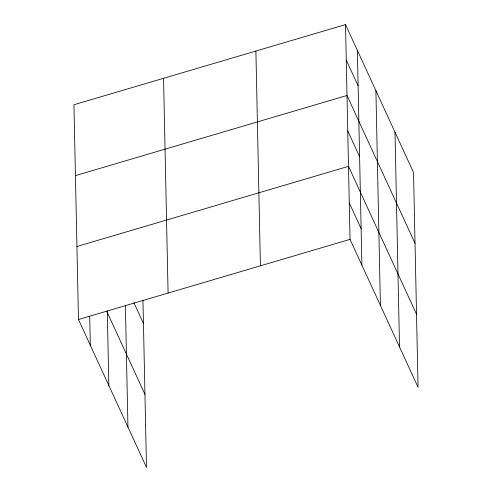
<?xml version="1.0" encoding="UTF-8"?>
<svg xmlns="http://www.w3.org/2000/svg" width="492" height="492" viewBox="0 0 492 492"><rect width="100%" height="100%" fill="white"/><g stroke="black" fill="none" stroke-linecap="round" stroke-linejoin="round"><path stroke-width="0.74" d="M345.513 24.6L350.033 239.37L418.059 387.259L413.532 172.489L345.513 24.6L73.941 104.741L78.468 319.511L146.487 467.4L142.963 300.126M75.436 175.613L347.008 95.473L415.027 243.362M76.93 246.492L348.496 166.351L416.521 314.234M78.468 319.511L350.033 239.37M346.257 60.036L358.108 85.799M347.752 130.915L359.603 156.677M349.265 202.864L361.116 228.626M133.867 302.66L143.455 323.502M106.678 311.165L144.949 394.375M394.996 132.188L399.522 346.958M375.9 90.663L380.421 305.434M357.364 50.362L361.884 265.133M255.895 51.045L260.416 265.821M163.559 78.296L168.086 293.066M125.38 305.065L127.951 427.099M107.281 311.049L108.855 385.574M89.71 316.368L90.319 345.273"/></g></svg>
